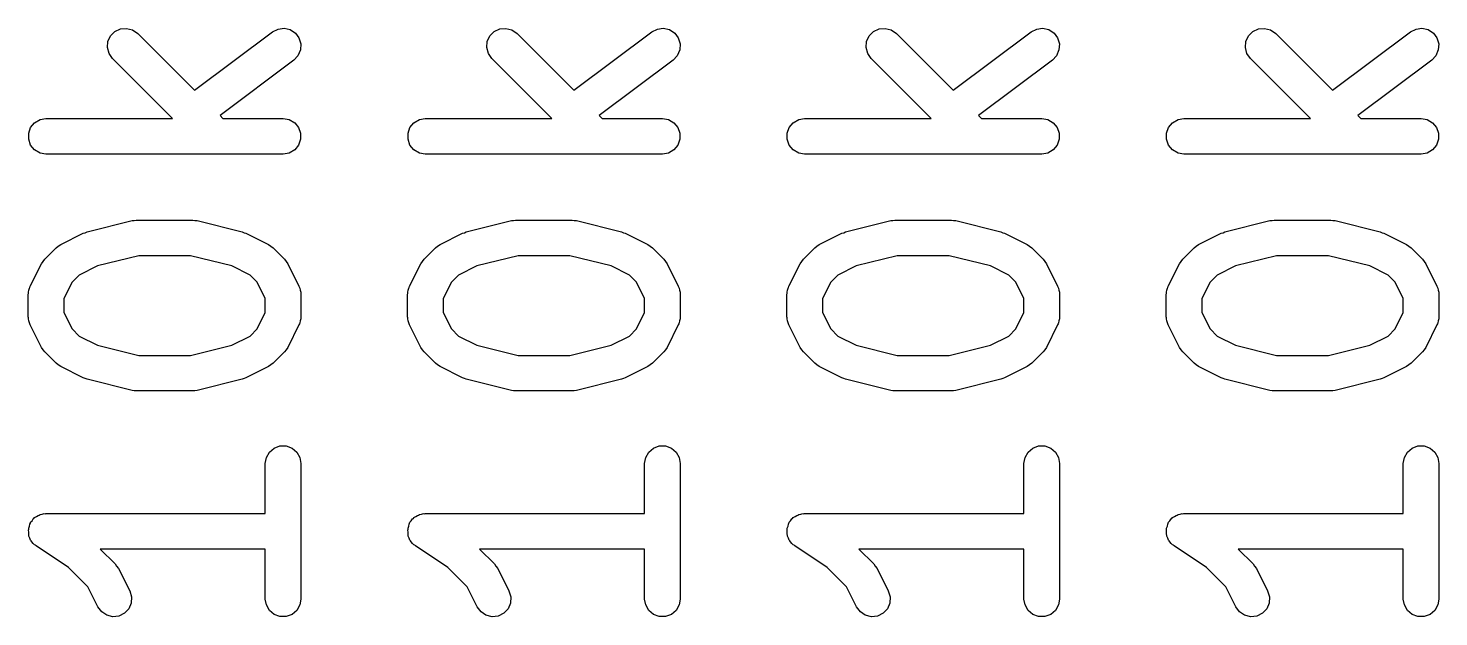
# Model space of a CAD drawing. Extents: x 128.4 to 190.5, y -130.4 to -95.9.
# Drawn here: x 168.68 to 174.63, y -105.04 to -102.56 of the extents above; entities that cross this region are included whole.
import ezdxf

# ---------------------------------------------------------------- set-up
doc = ezdxf.new("R2010")
doc.units = 0
doc.header["$MEASUREMENT"] = 0
doc.layers.add('BLACK', color=7, linetype='CONTINUOUS')

msp = doc.modelspace()

# ---------------------------------------------------------------- linework, layer by layer
at = {"layer": 'Black'}
for p, q in [((169.024, -102.59), (169.043, -102.572)), ((169.043, -102.572), (169.066, -102.561)), ((169.066, -102.561), (169.092, -102.559)), ((169.092, -102.559), (169.117, -102.565)), ((169.117, -102.565), (169.139, -102.58)), ((169.378, -102.82), (169.707, -102.573)), ((169.707, -102.573), (169.731, -102.562)), ((169.731, -102.562), (169.756, -102.558)), ((169.756, -102.558), (169.782, -102.564)), ((169.782, -102.564), (169.804, -102.579)), ((170.624, -102.59), (170.643, -102.572)), ((170.643, -102.572), (170.666, -102.561)), ((170.666, -102.561), (170.692, -102.559)), ((170.692, -102.559), (170.717, -102.565)), ((170.717, -102.565), (170.739, -102.58)), ((170.978, -102.82), (171.307, -102.573)), ((171.307, -102.573), (171.331, -102.562)), ((171.331, -102.562), (171.356, -102.558)), ((171.356, -102.558), (171.382, -102.564)), ((171.382, -102.564), (171.404, -102.579)), ((172.224, -102.59), (172.243, -102.572)), ((172.243, -102.572), (172.266, -102.561)), ((172.266, -102.561), (172.292, -102.559)), ((172.292, -102.559), (172.317, -102.565)), ((172.317, -102.565), (172.339, -102.58)), ((172.578, -102.82), (172.907, -102.573)), ((172.907, -102.573), (172.931, -102.562)), ((172.931, -102.562), (172.956, -102.558)), ((172.956, -102.558), (172.982, -102.564)), ((172.982, -102.564), (173.004, -102.579)), ((173.824, -102.59), (173.843, -102.572)), ((173.843, -102.572), (173.866, -102.561)), ((173.866, -102.561), (173.892, -102.559)), ((173.892, -102.559), (173.917, -102.565)), ((173.917, -102.565), (173.939, -102.58)), ((174.178, -102.82), (174.507, -102.573)), ((174.507, -102.573), (174.531, -102.562)), ((174.531, -102.562), (174.556, -102.558)), ((174.556, -102.558), (174.582, -102.564)), ((174.582, -102.564), (174.604, -102.579)), ((169.011, -102.64), (169.013, -102.614)), ((169.013, -102.614), (169.024, -102.59)), ((169.139, -102.58), (169.378, -102.82)), ((169.804, -102.579), (169.819, -102.599)), ((169.819, -102.599), (169.827, -102.624)), ((169.827, -102.624), (169.825, -102.65)), ((170.611, -102.64), (170.613, -102.614)), ((170.613, -102.614), (170.624, -102.59)), ((170.739, -102.58), (170.978, -102.82)), ((171.404, -102.579), (171.419, -102.599)), ((171.419, -102.599), (171.427, -102.624)), ((171.427, -102.624), (171.425, -102.65)), ((172.211, -102.64), (172.213, -102.614)), ((172.213, -102.614), (172.224, -102.59)), ((172.339, -102.58), (172.578, -102.82)), ((173.004, -102.579), (173.019, -102.599)), ((173.019, -102.599), (173.027, -102.624)), ((173.027, -102.624), (173.025, -102.65)), ((173.811, -102.64), (173.813, -102.614)), ((173.813, -102.614), (173.824, -102.59)), ((173.939, -102.58), (174.178, -102.82)), ((174.604, -102.579), (174.619, -102.599)), ((174.619, -102.599), (174.627, -102.624)), ((174.627, -102.624), (174.625, -102.65)), ((169.018, -102.665), (169.011, -102.64)), ((169.033, -102.686), (169.018, -102.665)), ((169.286, -102.939), (169.033, -102.686)), ((169.797, -102.693), (169.486, -102.927)), ((169.815, -102.674), (169.797, -102.693)), ((169.825, -102.65), (169.815, -102.674)), ((170.618, -102.665), (170.611, -102.64)), ((170.633, -102.686), (170.618, -102.665)), ((170.886, -102.939), (170.633, -102.686)), ((171.397, -102.693), (171.086, -102.927)), ((171.415, -102.674), (171.397, -102.693)), ((171.425, -102.65), (171.415, -102.674)), ((172.218, -102.665), (172.211, -102.64)), ((172.233, -102.686), (172.218, -102.665)), ((172.486, -102.939), (172.233, -102.686)), ((172.997, -102.693), (172.686, -102.927)), ((173.015, -102.674), (172.997, -102.693)), ((173.025, -102.65), (173.015, -102.674)), ((173.818, -102.665), (173.811, -102.64)), ((173.833, -102.686), (173.818, -102.665)), ((174.086, -102.939), (173.833, -102.686)), ((174.597, -102.693), (174.286, -102.927)), ((174.615, -102.674), (174.597, -102.693)), ((174.625, -102.65), (174.615, -102.674)), ((169.486, -102.927), (169.498, -102.939)), ((171.086, -102.927), (171.098, -102.939)), ((172.686, -102.927), (172.698, -102.939)), ((174.286, -102.927), (174.298, -102.939)), ((168.679, -103.001), (168.687, -102.977)), ((168.687, -102.977), (168.704, -102.957)), ((168.704, -102.957), (168.727, -102.944)), ((168.727, -102.944), (168.752, -102.939)), ((168.752, -102.939), (169.286, -102.939)), ((169.498, -102.939), (169.752, -102.939)), ((169.752, -102.939), (169.778, -102.944)), ((169.778, -102.944), (169.801, -102.957)), ((169.801, -102.957), (169.817, -102.977)), ((169.817, -102.977), (169.826, -103.001)), ((170.279, -103.001), (170.287, -102.977)), ((170.287, -102.977), (170.304, -102.957)), ((170.304, -102.957), (170.327, -102.944)), ((170.327, -102.944), (170.352, -102.939)), ((170.352, -102.939), (170.886, -102.939)), ((171.098, -102.939), (171.352, -102.939)), ((171.352, -102.939), (171.378, -102.944)), ((171.378, -102.944), (171.401, -102.957)), ((171.401, -102.957), (171.417, -102.977)), ((171.417, -102.977), (171.426, -103.001)), ((171.879, -103.001), (171.887, -102.977)), ((171.887, -102.977), (171.904, -102.957)), ((171.904, -102.957), (171.927, -102.944)), ((171.927, -102.944), (171.952, -102.939)), ((171.952, -102.939), (172.486, -102.939)), ((172.698, -102.939), (172.952, -102.939)), ((172.952, -102.939), (172.978, -102.944)), ((172.978, -102.944), (173.001, -102.957)), ((173.001, -102.957), (173.017, -102.977)), ((173.017, -102.977), (173.026, -103.001)), ((173.479, -103.001), (173.487, -102.977)), ((173.487, -102.977), (173.504, -102.957)), ((173.504, -102.957), (173.527, -102.944)), ((173.527, -102.944), (173.552, -102.939)), ((173.552, -102.939), (174.086, -102.939)), ((174.298, -102.939), (174.552, -102.939)), ((174.552, -102.939), (174.578, -102.944)), ((174.578, -102.944), (174.601, -102.957)), ((174.601, -102.957), (174.617, -102.977)), ((174.617, -102.977), (174.626, -103.001)), ((168.679, -103.027), (168.679, -103.001)), ((168.687, -103.052), (168.679, -103.027)), ((168.704, -103.072), (168.687, -103.052)), ((169.817, -103.052), (169.801, -103.072)), ((169.826, -103.027), (169.817, -103.052)), ((169.826, -103.001), (169.826, -103.027)), ((170.279, -103.027), (170.279, -103.001)), ((170.287, -103.052), (170.279, -103.027)), ((170.304, -103.072), (170.287, -103.052)), ((171.417, -103.052), (171.401, -103.072)), ((171.426, -103.027), (171.417, -103.052)), ((171.426, -103.001), (171.426, -103.027)), ((171.879, -103.027), (171.879, -103.001)), ((171.887, -103.052), (171.879, -103.027)), ((171.904, -103.072), (171.887, -103.052)), ((173.017, -103.052), (173.001, -103.072)), ((173.026, -103.027), (173.017, -103.052)), ((173.026, -103.001), (173.026, -103.027)), ((173.479, -103.027), (173.479, -103.001)), ((173.487, -103.052), (173.479, -103.027)), ((173.504, -103.072), (173.487, -103.052)), ((174.617, -103.052), (174.601, -103.072)), ((174.626, -103.027), (174.617, -103.052)), ((174.626, -103.001), (174.626, -103.027)), ((168.727, -103.085), (168.704, -103.072)), ((168.752, -103.089), (168.727, -103.085)), ((169.752, -103.089), (168.752, -103.089)), ((169.778, -103.085), (169.752, -103.089)), ((169.801, -103.072), (169.778, -103.085)), ((170.327, -103.085), (170.304, -103.072)), ((170.352, -103.089), (170.327, -103.085)), ((171.352, -103.089), (170.352, -103.089)), ((171.378, -103.085), (171.352, -103.089)), ((171.401, -103.072), (171.378, -103.085)), ((171.927, -103.085), (171.904, -103.072)), ((171.952, -103.089), (171.927, -103.085)), ((172.952, -103.089), (171.952, -103.089)), ((172.978, -103.085), (172.952, -103.089)), ((173.001, -103.072), (172.978, -103.085)), ((173.527, -103.085), (173.504, -103.072)), ((173.552, -103.089), (173.527, -103.085)), ((174.552, -103.089), (173.552, -103.089)), ((174.578, -103.085), (174.552, -103.089)), ((174.601, -103.072), (174.578, -103.085)), ((168.925, -103.418), (169.115, -103.37)), ((169.115, -103.37), (169.124, -103.369)), ((169.124, -103.369), (169.133, -103.368)), ((169.133, -103.368), (169.371, -103.368)), ((169.371, -103.368), (169.38, -103.369)), ((169.38, -103.369), (169.39, -103.37)), ((169.39, -103.37), (169.58, -103.418)), ((170.525, -103.418), (170.715, -103.37)), ((170.715, -103.37), (170.724, -103.369)), ((170.724, -103.369), (170.733, -103.368)), ((170.733, -103.368), (170.971, -103.368)), ((170.971, -103.368), (170.98, -103.369)), ((170.98, -103.369), (170.99, -103.37)), ((170.99, -103.37), (171.18, -103.418)), ((172.125, -103.418), (172.315, -103.37)), ((172.315, -103.37), (172.324, -103.369)), ((172.324, -103.369), (172.333, -103.368)), ((172.333, -103.368), (172.571, -103.368)), ((172.571, -103.368), (172.58, -103.369)), ((172.58, -103.369), (172.59, -103.37)), ((172.59, -103.37), (172.78, -103.418)), ((173.725, -103.418), (173.915, -103.37)), ((173.915, -103.37), (173.924, -103.369)), ((173.924, -103.369), (173.933, -103.368)), ((173.933, -103.368), (174.171, -103.368)), ((174.171, -103.368), (174.18, -103.369)), ((174.18, -103.369), (174.19, -103.37)), ((174.19, -103.37), (174.38, -103.418)), ((168.814, -103.471), (168.909, -103.423)), ((168.909, -103.423), (168.917, -103.421)), ((168.917, -103.421), (168.925, -103.418)), ((169.58, -103.418), (169.588, -103.421)), ((169.588, -103.421), (169.595, -103.423)), ((169.595, -103.423), (169.691, -103.471)), ((170.414, -103.471), (170.509, -103.423)), ((170.509, -103.423), (170.517, -103.421)), ((170.517, -103.421), (170.525, -103.418)), ((171.18, -103.418), (171.188, -103.421)), ((171.188, -103.421), (171.195, -103.423)), ((171.195, -103.423), (171.291, -103.471)), ((172.014, -103.471), (172.109, -103.423)), ((172.109, -103.423), (172.117, -103.421)), ((172.117, -103.421), (172.125, -103.418)), ((172.78, -103.418), (172.788, -103.421)), ((172.788, -103.421), (172.795, -103.423)), ((172.795, -103.423), (172.891, -103.471)), ((173.614, -103.471), (173.709, -103.423)), ((173.709, -103.423), (173.717, -103.421)), ((173.717, -103.421), (173.725, -103.418)), ((174.38, -103.418), (174.388, -103.421)), ((174.388, -103.421), (174.395, -103.423)), ((174.395, -103.423), (174.491, -103.471)), ((168.747, -103.533), (168.795, -103.485)), ((168.795, -103.485), (168.804, -103.478)), ((168.804, -103.478), (168.814, -103.471)), ((169.143, -103.518), (168.969, -103.561)), ((169.362, -103.518), (169.143, -103.518)), ((169.536, -103.561), (169.362, -103.518)), ((169.691, -103.471), (169.7, -103.478)), ((169.7, -103.478), (169.71, -103.485)), ((169.71, -103.485), (169.758, -103.533)), ((170.347, -103.533), (170.395, -103.485)), ((170.395, -103.485), (170.404, -103.478)), ((170.404, -103.478), (170.414, -103.471)), ((170.743, -103.518), (170.569, -103.561)), ((170.962, -103.518), (170.743, -103.518)), ((171.136, -103.561), (170.962, -103.518)), ((171.291, -103.471), (171.3, -103.478)), ((171.3, -103.478), (171.31, -103.485)), ((171.31, -103.485), (171.358, -103.533)), ((171.947, -103.533), (171.995, -103.485)), ((171.995, -103.485), (172.004, -103.478)), ((172.004, -103.478), (172.014, -103.471)), ((172.343, -103.518), (172.169, -103.561)), ((172.562, -103.518), (172.343, -103.518)), ((172.736, -103.561), (172.562, -103.518)), ((172.891, -103.471), (172.9, -103.478)), ((172.9, -103.478), (172.91, -103.485)), ((172.91, -103.485), (172.958, -103.533)), ((173.547, -103.533), (173.595, -103.485)), ((173.595, -103.485), (173.604, -103.478)), ((173.604, -103.478), (173.614, -103.471)), ((173.943, -103.518), (173.769, -103.561)), ((174.162, -103.518), (173.943, -103.518)), ((174.336, -103.561), (174.162, -103.518)), ((174.491, -103.471), (174.5, -103.478)), ((174.5, -103.478), (174.51, -103.485)), ((174.51, -103.485), (174.558, -103.533)), ((168.685, -103.647), (168.733, -103.552)), ((168.733, -103.552), (168.74, -103.543)), ((168.74, -103.543), (168.747, -103.533)), ((168.969, -103.561), (168.892, -103.6)), ((169.613, -103.6), (169.536, -103.561)), ((169.758, -103.533), (169.765, -103.543)), ((169.765, -103.543), (169.772, -103.552)), ((169.772, -103.552), (169.819, -103.647)), ((170.285, -103.647), (170.333, -103.552)), ((170.333, -103.552), (170.34, -103.543)), ((170.34, -103.543), (170.347, -103.533)), ((170.569, -103.561), (170.492, -103.6)), ((171.213, -103.6), (171.136, -103.561)), ((171.358, -103.533), (171.365, -103.543)), ((171.365, -103.543), (171.372, -103.552)), ((171.372, -103.552), (171.419, -103.647)), ((171.885, -103.647), (171.933, -103.552)), ((171.933, -103.552), (171.94, -103.543)), ((171.94, -103.543), (171.947, -103.533)), ((172.169, -103.561), (172.092, -103.6)), ((172.813, -103.6), (172.736, -103.561)), ((172.958, -103.533), (172.965, -103.543)), ((172.965, -103.543), (172.972, -103.552)), ((172.972, -103.552), (173.019, -103.647)), ((173.485, -103.647), (173.533, -103.552)), ((173.533, -103.552), (173.54, -103.543)), ((173.54, -103.543), (173.547, -103.533)), ((173.769, -103.561), (173.692, -103.6)), ((174.413, -103.6), (174.336, -103.561)), ((174.558, -103.533), (174.565, -103.543)), ((174.565, -103.543), (174.572, -103.552)), ((174.572, -103.552), (174.619, -103.647)), ((168.684, -103.652), (168.685, -103.647)), ((168.862, -103.63), (168.827, -103.699)), ((168.892, -103.6), (168.862, -103.63)), ((169.643, -103.63), (169.613, -103.6)), ((169.677, -103.699), (169.643, -103.63)), ((169.819, -103.647), (169.821, -103.652)), ((170.284, -103.652), (170.285, -103.647)), ((170.462, -103.63), (170.427, -103.699)), ((170.492, -103.6), (170.462, -103.63)), ((171.243, -103.63), (171.213, -103.6)), ((171.277, -103.699), (171.243, -103.63)), ((171.419, -103.647), (171.421, -103.652)), ((171.884, -103.652), (171.885, -103.647)), ((172.062, -103.63), (172.027, -103.699)), ((172.092, -103.6), (172.062, -103.63)), ((172.843, -103.63), (172.813, -103.6)), ((172.877, -103.699), (172.843, -103.63)), ((173.019, -103.647), (173.021, -103.652)), ((173.484, -103.652), (173.485, -103.647)), ((173.662, -103.63), (173.627, -103.699)), ((173.692, -103.6), (173.662, -103.63)), ((174.443, -103.63), (174.413, -103.6)), ((174.477, -103.699), (174.443, -103.63)), ((174.619, -103.647), (174.621, -103.652)), ((168.677, -103.681), (168.678, -103.677)), ((168.677, -103.776), (168.677, -103.681)), ((168.678, -103.672), (168.68, -103.664)), ((168.678, -103.677), (168.678, -103.672)), ((168.68, -103.664), (168.682, -103.655)), ((168.682, -103.655), (168.684, -103.652)), ((168.827, -103.699), (168.827, -103.758)), ((169.677, -103.758), (169.677, -103.699)), ((169.821, -103.652), (169.823, -103.655)), ((169.823, -103.655), (169.824, -103.664)), ((169.824, -103.664), (169.827, -103.672)), ((169.827, -103.672), (169.827, -103.677)), ((169.827, -103.677), (169.827, -103.681)), ((169.827, -103.681), (169.827, -103.776)), ((170.277, -103.681), (170.278, -103.677)), ((170.277, -103.776), (170.277, -103.681)), ((170.278, -103.672), (170.28, -103.664)), ((170.278, -103.677), (170.278, -103.672)), ((170.28, -103.664), (170.282, -103.655)), ((170.282, -103.655), (170.284, -103.652)), ((170.427, -103.699), (170.427, -103.758)), ((171.277, -103.758), (171.277, -103.699)), ((171.421, -103.652), (171.423, -103.655)), ((171.423, -103.655), (171.424, -103.664)), ((171.424, -103.664), (171.427, -103.672)), ((171.427, -103.672), (171.427, -103.677)), ((171.427, -103.677), (171.427, -103.681)), ((171.427, -103.681), (171.427, -103.776)), ((171.877, -103.681), (171.878, -103.677)), ((171.877, -103.776), (171.877, -103.681)), ((171.878, -103.672), (171.88, -103.664)), ((171.878, -103.677), (171.878, -103.672)), ((171.88, -103.664), (171.882, -103.655)), ((171.882, -103.655), (171.884, -103.652)), ((172.027, -103.699), (172.027, -103.758)), ((172.877, -103.758), (172.877, -103.699)), ((173.021, -103.652), (173.023, -103.655)), ((173.023, -103.655), (173.024, -103.664)), ((173.024, -103.664), (173.027, -103.672)), ((173.027, -103.672), (173.027, -103.677)), ((173.027, -103.677), (173.027, -103.681)), ((173.027, -103.681), (173.027, -103.776)), ((173.477, -103.681), (173.478, -103.677)), ((173.477, -103.776), (173.477, -103.681)), ((173.478, -103.672), (173.48, -103.664)), ((173.478, -103.677), (173.478, -103.672)), ((173.48, -103.664), (173.482, -103.655)), ((173.482, -103.655), (173.484, -103.652)), ((173.627, -103.699), (173.627, -103.758)), ((174.477, -103.758), (174.477, -103.699)), ((174.621, -103.652), (174.623, -103.655)), ((174.623, -103.655), (174.624, -103.664)), ((174.624, -103.664), (174.627, -103.672)), ((174.627, -103.672), (174.627, -103.677)), ((174.627, -103.677), (174.627, -103.681)), ((174.627, -103.681), (174.627, -103.776)), ((168.827, -103.758), (168.862, -103.827)), ((169.643, -103.827), (169.677, -103.758)), ((170.427, -103.758), (170.462, -103.827)), ((171.243, -103.827), (171.277, -103.758)), ((172.027, -103.758), (172.062, -103.827)), ((172.843, -103.827), (172.877, -103.758)), ((173.627, -103.758), (173.662, -103.827)), ((174.443, -103.827), (174.477, -103.758)), ((168.678, -103.78), (168.677, -103.776)), ((168.678, -103.785), (168.678, -103.78)), ((168.68, -103.793), (168.678, -103.785)), ((168.682, -103.802), (168.68, -103.793)), ((168.684, -103.806), (168.682, -103.802)), ((168.685, -103.81), (168.684, -103.806)), ((168.733, -103.905), (168.685, -103.81)), ((168.862, -103.827), (168.892, -103.857)), ((169.613, -103.857), (169.643, -103.827)), ((169.819, -103.81), (169.772, -103.905)), ((169.821, -103.806), (169.819, -103.81)), ((169.823, -103.802), (169.821, -103.806)), ((169.824, -103.793), (169.823, -103.802)), ((169.827, -103.785), (169.824, -103.793)), ((169.827, -103.776), (169.827, -103.78)), ((169.827, -103.78), (169.827, -103.785)), ((170.278, -103.78), (170.277, -103.776)), ((170.278, -103.785), (170.278, -103.78)), ((170.28, -103.793), (170.278, -103.785)), ((170.282, -103.802), (170.28, -103.793)), ((170.284, -103.806), (170.282, -103.802)), ((170.285, -103.81), (170.284, -103.806)), ((170.333, -103.905), (170.285, -103.81)), ((170.462, -103.827), (170.492, -103.857)), ((171.213, -103.857), (171.243, -103.827)), ((171.419, -103.81), (171.372, -103.905)), ((171.421, -103.806), (171.419, -103.81)), ((171.423, -103.802), (171.421, -103.806)), ((171.424, -103.793), (171.423, -103.802)), ((171.427, -103.785), (171.424, -103.793)), ((171.427, -103.776), (171.427, -103.78)), ((171.427, -103.78), (171.427, -103.785)), ((171.878, -103.78), (171.877, -103.776)), ((171.878, -103.785), (171.878, -103.78)), ((171.88, -103.793), (171.878, -103.785)), ((171.882, -103.802), (171.88, -103.793)), ((171.884, -103.806), (171.882, -103.802)), ((171.885, -103.81), (171.884, -103.806)), ((171.933, -103.905), (171.885, -103.81)), ((172.062, -103.827), (172.092, -103.857)), ((172.813, -103.857), (172.843, -103.827)), ((173.019, -103.81), (172.972, -103.905)), ((173.021, -103.806), (173.019, -103.81)), ((173.023, -103.802), (173.021, -103.806)), ((173.024, -103.793), (173.023, -103.802)), ((173.027, -103.785), (173.024, -103.793)), ((173.027, -103.776), (173.027, -103.78)), ((173.027, -103.78), (173.027, -103.785)), ((173.478, -103.78), (173.477, -103.776)), ((173.478, -103.785), (173.478, -103.78)), ((173.48, -103.793), (173.478, -103.785)), ((173.482, -103.802), (173.48, -103.793)), ((173.484, -103.806), (173.482, -103.802)), ((173.485, -103.81), (173.484, -103.806)), ((173.533, -103.905), (173.485, -103.81)), ((173.662, -103.827), (173.692, -103.857)), ((174.413, -103.857), (174.443, -103.827)), ((174.619, -103.81), (174.572, -103.905)), ((174.621, -103.806), (174.619, -103.81)), ((174.623, -103.802), (174.621, -103.806)), ((174.624, -103.793), (174.623, -103.802)), ((174.627, -103.785), (174.624, -103.793)), ((174.627, -103.776), (174.627, -103.78)), ((174.627, -103.78), (174.627, -103.785)), ((168.892, -103.857), (168.969, -103.896)), ((169.536, -103.896), (169.613, -103.857)), ((170.492, -103.857), (170.569, -103.896)), ((171.136, -103.896), (171.213, -103.857)), ((172.092, -103.857), (172.169, -103.896)), ((172.736, -103.896), (172.813, -103.857)), ((173.692, -103.857), (173.769, -103.896)), ((174.336, -103.896), (174.413, -103.857)), ((168.74, -103.915), (168.733, -103.905)), ((168.747, -103.924), (168.74, -103.915)), ((168.795, -103.972), (168.747, -103.924)), ((168.969, -103.896), (169.143, -103.939)), ((169.143, -103.939), (169.362, -103.939)), ((169.362, -103.939), (169.536, -103.896)), ((169.758, -103.924), (169.71, -103.972)), ((169.765, -103.915), (169.758, -103.924)), ((169.772, -103.905), (169.765, -103.915)), ((170.34, -103.915), (170.333, -103.905)), ((170.347, -103.924), (170.34, -103.915)), ((170.395, -103.972), (170.347, -103.924)), ((170.569, -103.896), (170.743, -103.939)), ((170.743, -103.939), (170.962, -103.939)), ((170.962, -103.939), (171.136, -103.896)), ((171.358, -103.924), (171.31, -103.972)), ((171.365, -103.915), (171.358, -103.924)), ((171.372, -103.905), (171.365, -103.915)), ((171.94, -103.915), (171.933, -103.905)), ((171.947, -103.924), (171.94, -103.915)), ((171.995, -103.972), (171.947, -103.924)), ((172.169, -103.896), (172.343, -103.939)), ((172.343, -103.939), (172.562, -103.939)), ((172.562, -103.939), (172.736, -103.896)), ((172.958, -103.924), (172.91, -103.972)), ((172.965, -103.915), (172.958, -103.924)), ((172.972, -103.905), (172.965, -103.915)), ((173.54, -103.915), (173.533, -103.905)), ((173.547, -103.924), (173.54, -103.915)), ((173.595, -103.972), (173.547, -103.924)), ((173.769, -103.896), (173.943, -103.939)), ((173.943, -103.939), (174.162, -103.939)), ((174.162, -103.939), (174.336, -103.896)), ((174.558, -103.924), (174.51, -103.972)), ((174.565, -103.915), (174.558, -103.924)), ((174.572, -103.905), (174.565, -103.915)), ((168.804, -103.979), (168.795, -103.972)), ((168.814, -103.986), (168.804, -103.979)), ((168.909, -104.034), (168.814, -103.986)), ((169.691, -103.986), (169.595, -104.034)), ((169.7, -103.979), (169.691, -103.986)), ((169.71, -103.972), (169.7, -103.979)), ((170.404, -103.979), (170.395, -103.972)), ((170.414, -103.986), (170.404, -103.979)), ((170.509, -104.034), (170.414, -103.986)), ((171.291, -103.986), (171.195, -104.034)), ((171.3, -103.979), (171.291, -103.986)), ((171.31, -103.972), (171.3, -103.979)), ((172.004, -103.979), (171.995, -103.972)), ((172.014, -103.986), (172.004, -103.979)), ((172.109, -104.034), (172.014, -103.986)), ((172.891, -103.986), (172.795, -104.034)), ((172.9, -103.979), (172.891, -103.986)), ((172.91, -103.972), (172.9, -103.979)), ((173.604, -103.979), (173.595, -103.972)), ((173.614, -103.986), (173.604, -103.979)), ((173.709, -104.034), (173.614, -103.986)), ((174.491, -103.986), (174.395, -104.034)), ((174.5, -103.979), (174.491, -103.986)), ((174.51, -103.972), (174.5, -103.979)), ((168.917, -104.036), (168.909, -104.034)), ((168.925, -104.039), (168.917, -104.036)), ((169.115, -104.087), (168.925, -104.039)), ((169.58, -104.039), (169.39, -104.087)), ((169.588, -104.036), (169.58, -104.039)), ((169.595, -104.034), (169.588, -104.036)), ((170.517, -104.036), (170.509, -104.034)), ((170.525, -104.039), (170.517, -104.036)), ((170.715, -104.087), (170.525, -104.039)), ((171.18, -104.039), (170.99, -104.087)), ((171.188, -104.036), (171.18, -104.039)), ((171.195, -104.034), (171.188, -104.036)), ((172.117, -104.036), (172.109, -104.034)), ((172.125, -104.039), (172.117, -104.036)), ((172.315, -104.087), (172.125, -104.039)), ((172.78, -104.039), (172.59, -104.087)), ((172.788, -104.036), (172.78, -104.039)), ((172.795, -104.034), (172.788, -104.036)), ((173.717, -104.036), (173.709, -104.034)), ((173.725, -104.039), (173.717, -104.036)), ((173.915, -104.087), (173.725, -104.039)), ((174.38, -104.039), (174.19, -104.087)), ((174.388, -104.036), (174.38, -104.039)), ((174.395, -104.034), (174.388, -104.036)), ((169.124, -104.088), (169.115, -104.087)), ((169.133, -104.089), (169.124, -104.088)), ((169.371, -104.089), (169.133, -104.089)), ((169.38, -104.088), (169.371, -104.089)), ((169.39, -104.087), (169.38, -104.088)), ((170.724, -104.088), (170.715, -104.087)), ((170.733, -104.089), (170.724, -104.088)), ((170.971, -104.089), (170.733, -104.089)), ((170.98, -104.088), (170.971, -104.089)), ((170.99, -104.087), (170.98, -104.088)), ((172.324, -104.088), (172.315, -104.087)), ((172.333, -104.089), (172.324, -104.088)), ((172.571, -104.089), (172.333, -104.089)), ((172.58, -104.088), (172.571, -104.089)), ((172.59, -104.087), (172.58, -104.088)), ((173.924, -104.088), (173.915, -104.087)), ((173.933, -104.089), (173.924, -104.088)), ((174.171, -104.089), (173.933, -104.089)), ((174.18, -104.088), (174.171, -104.089)), ((174.19, -104.087), (174.18, -104.088)), ((169.682, -104.37), (169.695, -104.347)), ((169.695, -104.347), (169.715, -104.33)), ((169.715, -104.33), (169.739, -104.321)), ((169.739, -104.321), (169.765, -104.321)), ((169.765, -104.321), (169.79, -104.33)), ((169.79, -104.33), (169.81, -104.347)), ((169.81, -104.347), (169.823, -104.37)), ((171.282, -104.37), (171.295, -104.347)), ((171.295, -104.347), (171.315, -104.33)), ((171.315, -104.33), (171.339, -104.321)), ((171.339, -104.321), (171.365, -104.321)), ((171.365, -104.321), (171.39, -104.33)), ((171.39, -104.33), (171.41, -104.347)), ((171.41, -104.347), (171.423, -104.37)), ((172.882, -104.37), (172.895, -104.347)), ((172.895, -104.347), (172.915, -104.33)), ((172.915, -104.33), (172.939, -104.321)), ((172.939, -104.321), (172.965, -104.321)), ((172.965, -104.321), (172.99, -104.33)), ((172.99, -104.33), (173.01, -104.347)), ((173.01, -104.347), (173.023, -104.37)), ((174.482, -104.37), (174.495, -104.347)), ((174.495, -104.347), (174.515, -104.33)), ((174.515, -104.33), (174.539, -104.321)), ((174.539, -104.321), (174.565, -104.321)), ((174.565, -104.321), (174.59, -104.33)), ((174.59, -104.33), (174.61, -104.347)), ((174.61, -104.347), (174.623, -104.37)), ((169.677, -104.395), (169.682, -104.37)), ((169.677, -104.606), (169.677, -104.395)), ((169.823, -104.37), (169.827, -104.395)), ((169.827, -104.395), (169.827, -104.967)), ((171.277, -104.395), (171.282, -104.37)), ((171.277, -104.606), (171.277, -104.395)), ((171.423, -104.37), (171.427, -104.395)), ((171.427, -104.395), (171.427, -104.967)), ((172.877, -104.395), (172.882, -104.37)), ((172.877, -104.606), (172.877, -104.395)), ((173.023, -104.37), (173.027, -104.395)), ((173.027, -104.395), (173.027, -104.967)), ((174.477, -104.395), (174.482, -104.37)), ((174.477, -104.606), (174.477, -104.395)), ((174.623, -104.37), (174.627, -104.395)), ((174.627, -104.395), (174.627, -104.967)), ((168.679, -104.668), (168.682, -104.66)), ((168.682, -104.66), (168.684, -104.651)), ((168.684, -104.651), (168.686, -104.647)), ((168.686, -104.647), (168.687, -104.643)), ((168.687, -104.643), (168.693, -104.637)), ((168.693, -104.637), (168.698, -104.629)), ((168.698, -104.629), (168.701, -104.627)), ((168.701, -104.627), (168.704, -104.623)), ((168.704, -104.623), (168.712, -104.619)), ((168.712, -104.619), (168.719, -104.614)), ((168.719, -104.614), (168.723, -104.613)), ((168.723, -104.613), (168.727, -104.61)), ((168.727, -104.61), (168.736, -104.609)), ((168.736, -104.609), (168.744, -104.606)), ((168.744, -104.606), (168.748, -104.607)), ((168.748, -104.607), (168.752, -104.606)), ((168.752, -104.606), (169.677, -104.606)), ((170.279, -104.668), (170.282, -104.66)), ((170.282, -104.66), (170.284, -104.651)), ((170.284, -104.651), (170.286, -104.647)), ((170.286, -104.647), (170.287, -104.643)), ((170.287, -104.643), (170.293, -104.637)), ((170.293, -104.637), (170.298, -104.629)), ((170.298, -104.629), (170.302, -104.627)), ((170.302, -104.627), (170.304, -104.623)), ((170.304, -104.623), (170.312, -104.619)), ((170.312, -104.619), (170.319, -104.614)), ((170.319, -104.614), (170.323, -104.613)), ((170.323, -104.613), (170.327, -104.61)), ((170.327, -104.61), (170.336, -104.609)), ((170.336, -104.609), (170.344, -104.606)), ((170.344, -104.606), (170.348, -104.607)), ((170.348, -104.607), (170.352, -104.606)), ((170.352, -104.606), (171.277, -104.606)), ((171.879, -104.668), (171.882, -104.66)), ((171.882, -104.66), (171.884, -104.651)), ((171.884, -104.651), (171.886, -104.647)), ((171.886, -104.647), (171.887, -104.643)), ((171.887, -104.643), (171.893, -104.637)), ((171.893, -104.637), (171.898, -104.629)), ((171.898, -104.629), (171.901, -104.627)), ((171.901, -104.627), (171.904, -104.623)), ((171.904, -104.623), (171.912, -104.619)), ((171.912, -104.619), (171.919, -104.614)), ((171.919, -104.614), (171.923, -104.613)), ((171.923, -104.613), (171.927, -104.61)), ((171.927, -104.61), (171.936, -104.609)), ((171.936, -104.609), (171.944, -104.606)), ((171.944, -104.606), (171.948, -104.607)), ((171.948, -104.607), (171.952, -104.606)), ((171.952, -104.606), (172.877, -104.606)), ((173.479, -104.668), (173.482, -104.66)), ((173.482, -104.66), (173.484, -104.651)), ((173.484, -104.651), (173.486, -104.647)), ((173.486, -104.647), (173.487, -104.643)), ((173.487, -104.643), (173.493, -104.637)), ((173.493, -104.637), (173.498, -104.629)), ((173.498, -104.629), (173.501, -104.627)), ((173.501, -104.627), (173.504, -104.623)), ((173.504, -104.623), (173.512, -104.619)), ((173.512, -104.619), (173.519, -104.614)), ((173.519, -104.614), (173.523, -104.613)), ((173.523, -104.613), (173.527, -104.61)), ((173.527, -104.61), (173.536, -104.609)), ((173.536, -104.609), (173.544, -104.606)), ((173.544, -104.606), (173.548, -104.607)), ((173.548, -104.607), (173.552, -104.606)), ((173.552, -104.606), (174.477, -104.606)), ((168.678, -104.676), (168.679, -104.672)), ((168.679, -104.685), (168.678, -104.676)), ((168.679, -104.672), (168.679, -104.668)), ((168.679, -104.694), (168.679, -104.685)), ((168.68, -104.698), (168.679, -104.694)), ((168.68, -104.702), (168.68, -104.698)), ((168.684, -104.71), (168.68, -104.702)), ((168.687, -104.718), (168.684, -104.71)), ((168.69, -104.722), (168.687, -104.718)), ((170.278, -104.676), (170.279, -104.672)), ((170.279, -104.685), (170.278, -104.676)), ((170.279, -104.672), (170.279, -104.668)), ((170.279, -104.694), (170.279, -104.685)), ((170.28, -104.698), (170.279, -104.694)), ((170.28, -104.702), (170.28, -104.698)), ((170.284, -104.71), (170.28, -104.702)), ((170.287, -104.718), (170.284, -104.71)), ((170.29, -104.722), (170.287, -104.718)), ((171.878, -104.676), (171.879, -104.672)), ((171.879, -104.685), (171.878, -104.676)), ((171.879, -104.672), (171.879, -104.668)), ((171.879, -104.694), (171.879, -104.685)), ((171.88, -104.698), (171.879, -104.694)), ((171.88, -104.702), (171.88, -104.698)), ((171.884, -104.71), (171.88, -104.702)), ((171.887, -104.718), (171.884, -104.71)), ((171.89, -104.722), (171.887, -104.718)), ((173.478, -104.676), (173.479, -104.672)), ((173.479, -104.685), (173.478, -104.676)), ((173.479, -104.672), (173.479, -104.668)), ((173.479, -104.694), (173.479, -104.685)), ((173.48, -104.698), (173.479, -104.694)), ((173.48, -104.702), (173.48, -104.698)), ((173.484, -104.71), (173.48, -104.702)), ((173.487, -104.718), (173.484, -104.71)), ((173.49, -104.722), (173.487, -104.718)), ((168.692, -104.725), (168.69, -104.722)), ((168.698, -104.732), (168.692, -104.725)), ((168.704, -104.738), (168.698, -104.732)), ((168.708, -104.74), (168.704, -104.738)), ((168.711, -104.743), (168.708, -104.74)), ((168.847, -104.834), (168.711, -104.743)), ((169.677, -104.756), (168.981, -104.756)), ((168.981, -104.756), (169.044, -104.818)), ((169.677, -104.967), (169.677, -104.756)), ((170.292, -104.725), (170.29, -104.722)), ((170.298, -104.732), (170.292, -104.725)), ((170.304, -104.738), (170.298, -104.732)), ((170.308, -104.74), (170.304, -104.738)), ((170.311, -104.743), (170.308, -104.74)), ((170.447, -104.834), (170.311, -104.743)), ((171.277, -104.756), (170.581, -104.756)), ((170.581, -104.756), (170.644, -104.818)), ((171.277, -104.967), (171.277, -104.756)), ((171.892, -104.725), (171.89, -104.722)), ((171.898, -104.732), (171.892, -104.725)), ((171.904, -104.738), (171.898, -104.732)), ((171.908, -104.74), (171.904, -104.738)), ((171.911, -104.743), (171.908, -104.74)), ((172.047, -104.834), (171.911, -104.743)), ((172.877, -104.756), (172.181, -104.756)), ((172.181, -104.756), (172.244, -104.818)), ((172.877, -104.967), (172.877, -104.756)), ((173.492, -104.725), (173.49, -104.722)), ((173.498, -104.732), (173.492, -104.725)), ((173.504, -104.738), (173.498, -104.732)), ((173.508, -104.74), (173.504, -104.738)), ((173.511, -104.743), (173.508, -104.74)), ((173.647, -104.834), (173.511, -104.743)), ((174.477, -104.756), (173.781, -104.756)), ((173.781, -104.756), (173.844, -104.818)), ((174.477, -104.967), (174.477, -104.756)), ((168.929, -104.916), (168.847, -104.834)), ((169.044, -104.818), (169.05, -104.828)), ((169.05, -104.828), (169.058, -104.838)), ((169.058, -104.838), (169.105, -104.933)), ((170.529, -104.916), (170.447, -104.834)), ((170.644, -104.818), (170.65, -104.828)), ((170.65, -104.828), (170.658, -104.838)), ((170.658, -104.838), (170.705, -104.933)), ((172.129, -104.916), (172.047, -104.834)), ((172.244, -104.818), (172.25, -104.828)), ((172.25, -104.828), (172.258, -104.838)), ((172.258, -104.838), (172.305, -104.933)), ((173.729, -104.916), (173.647, -104.834)), ((173.844, -104.818), (173.85, -104.828)), ((173.85, -104.828), (173.858, -104.838)), ((173.858, -104.838), (173.905, -104.933)), ((168.971, -105), (168.929, -104.916)), ((169.105, -104.933), (169.113, -104.958)), ((169.113, -104.958), (169.111, -104.984)), ((170.571, -105), (170.529, -104.916)), ((170.705, -104.933), (170.713, -104.958)), ((170.713, -104.958), (170.711, -104.984)), ((172.171, -105), (172.129, -104.916)), ((172.305, -104.933), (172.313, -104.958)), ((172.313, -104.958), (172.311, -104.984)), ((173.771, -105), (173.729, -104.916)), ((173.905, -104.933), (173.913, -104.958)), ((173.913, -104.958), (173.911, -104.984)), ((168.987, -105.021), (168.971, -105)), ((169.101, -105.008), (169.083, -105.027)), ((169.111, -104.984), (169.101, -105.008)), ((169.682, -104.992), (169.677, -104.967)), ((169.695, -105.015), (169.682, -104.992)), ((169.715, -105.032), (169.695, -105.015)), ((169.81, -105.015), (169.79, -105.032)), ((169.823, -104.992), (169.81, -105.015)), ((169.827, -104.967), (169.823, -104.992)), ((170.587, -105.021), (170.571, -105)), ((170.701, -105.008), (170.683, -105.027)), ((170.711, -104.984), (170.701, -105.008)), ((171.282, -104.992), (171.277, -104.967)), ((171.295, -105.015), (171.282, -104.992)), ((171.315, -105.032), (171.295, -105.015)), ((171.41, -105.015), (171.39, -105.032)), ((171.423, -104.992), (171.41, -105.015)), ((171.427, -104.967), (171.423, -104.992)), ((172.187, -105.021), (172.171, -105)), ((172.301, -105.008), (172.283, -105.027)), ((172.311, -104.984), (172.301, -105.008)), ((172.882, -104.992), (172.877, -104.967)), ((172.895, -105.015), (172.882, -104.992)), ((172.915, -105.032), (172.895, -105.015)), ((173.01, -105.015), (172.99, -105.032)), ((173.023, -104.992), (173.01, -105.015)), ((173.027, -104.967), (173.023, -104.992)), ((173.787, -105.021), (173.771, -105)), ((173.901, -105.008), (173.883, -105.027)), ((173.911, -104.984), (173.901, -105.008)), ((174.482, -104.992), (174.477, -104.967)), ((174.495, -105.015), (174.482, -104.992)), ((174.515, -105.032), (174.495, -105.015)), ((174.61, -105.015), (174.59, -105.032)), ((174.623, -104.992), (174.61, -105.015)), ((174.627, -104.967), (174.623, -104.992)), ((169.008, -105.035), (168.987, -105.021)), ((169.034, -105.042), (169.008, -105.035)), ((169.059, -105.039), (169.034, -105.042)), ((169.083, -105.027), (169.059, -105.039)), ((169.739, -105.041), (169.715, -105.032)), ((169.765, -105.041), (169.739, -105.041)), ((169.79, -105.032), (169.765, -105.041)), ((170.608, -105.035), (170.587, -105.021)), ((170.634, -105.042), (170.608, -105.035)), ((170.659, -105.039), (170.634, -105.042)), ((170.683, -105.027), (170.659, -105.039)), ((171.339, -105.041), (171.315, -105.032)), ((171.365, -105.041), (171.339, -105.041)), ((171.39, -105.032), (171.365, -105.041)), ((172.208, -105.035), (172.187, -105.021)), ((172.234, -105.042), (172.208, -105.035)), ((172.259, -105.039), (172.234, -105.042)), ((172.283, -105.027), (172.259, -105.039)), ((172.939, -105.041), (172.915, -105.032)), ((172.965, -105.041), (172.939, -105.041)), ((172.99, -105.032), (172.965, -105.041)), ((173.808, -105.035), (173.787, -105.021)), ((173.834, -105.042), (173.808, -105.035)), ((173.859, -105.039), (173.834, -105.042)), ((173.883, -105.027), (173.859, -105.039)), ((174.539, -105.041), (174.515, -105.032)), ((174.565, -105.041), (174.539, -105.041)), ((174.59, -105.032), (174.565, -105.041))]:
    msp.add_line(p, q, dxfattribs=at)

doc.saveas('drawing.dxf')
